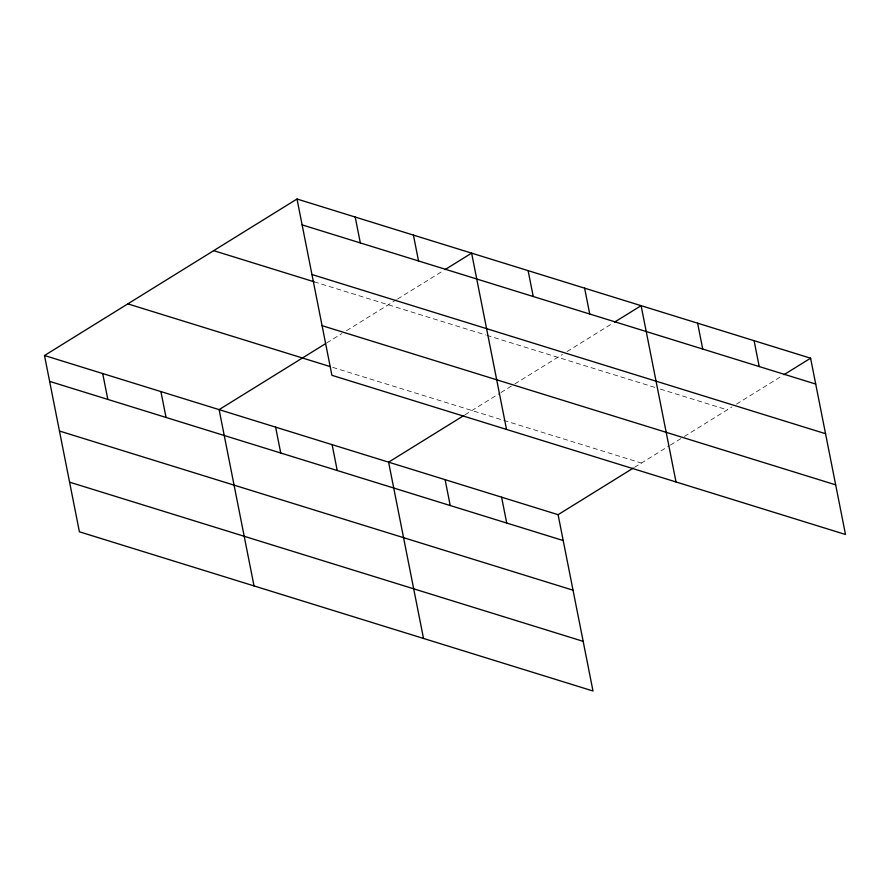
<?xml version="1.0" encoding="UTF-8"?>
<svg xmlns="http://www.w3.org/2000/svg" width="890" height="890" viewBox="0 0 890 890"><rect width="100%" height="100%" fill="white"/><g stroke="black" fill="none" stroke-linecap="round" stroke-linejoin="round"><path stroke-width="0.67" stroke-dasharray="4.45 3.34" d="M326.808 342.884L341.894 333.539M346.533 330.668L396.395 299.763M397.552 299.04L443.843 270.349M464.992 414.818L499.78 393.258M500.936 392.546L513.697 384.636M514.854 383.913L562.413 354.443M567.041 351.572L612.175 323.604M634.47 467.35L669.258 445.79M670.415 445.067L683.186 437.168M684.343 436.445L731.892 406.975M736.531 404.105L781.665 376.125M314.214 281.819L485.517 334.918M486.83 335.319L655.007 387.439M660.258 389.075L727.264 409.845M332.66 367.348L641.412 463.045"/><path stroke-width="1.33" d="M44.5 355.511L558.086 514.687L592.996 690.985L79.41 531.797L44.5 355.511L297.004 199.015L810.59 358.203L845.5 534.49L331.914 375.313L297.004 199.015M325.651 343.607L219.118 409.623L254.028 585.92M445 269.637L471.622 253.138L506.532 429.436M463.835 415.541L388.607 462.155L423.518 638.453M614.489 322.169L641.111 305.671L676.011 481.968M558.086 514.687L633.313 468.073M783.979 374.69L810.59 358.203M302.122 224.881L815.718 384.068M311.956 274.521L825.542 433.708M213.678 250.657L314.214 281.819M322.08 325.673L835.665 484.85M127.826 303.868L330.034 366.535M49.618 381.376L563.214 540.553M59.452 431.016L573.038 590.192M69.576 482.157L583.173 641.345M754.097 340.692L759.215 366.558M697.604 323.181L702.722 349.047M584.608 288.16L589.736 314.025M528.115 270.649L533.244 296.515M501.593 497.176L506.722 523.042M413.416 235.094L418.534 260.959M445.1 479.666L450.218 505.531M355.21 217.06L360.328 242.926M332.115 444.644L337.232 470.51M275.611 427.133L280.739 452.999M160.912 391.589L166.041 417.455M102.706 373.544L107.824 399.41"/></g></svg>
